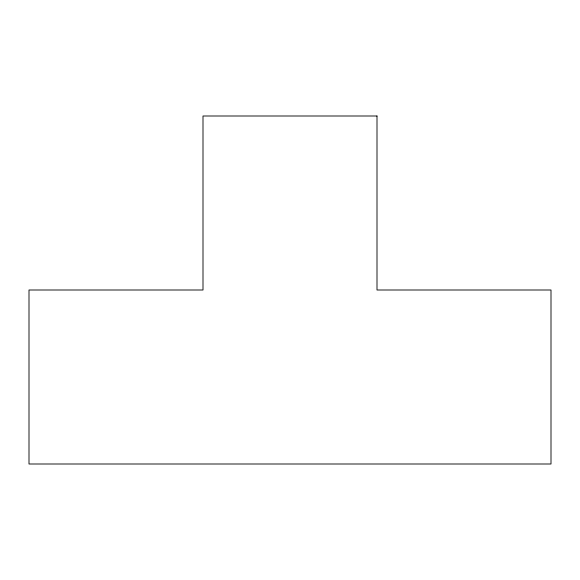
<?xml version="1.0" encoding="UTF-8"?>
<svg xmlns="http://www.w3.org/2000/svg" width="580" height="580" viewBox="0 0 580 580"><rect width="100%" height="100%" fill="white"/><g stroke="black" fill="none" stroke-linecap="round" stroke-linejoin="round"><path stroke-width="0.87" d="M377 116L203 116L203 290L29 290L29 464L551 464L551 290L377 290L377 116"/></g></svg>
